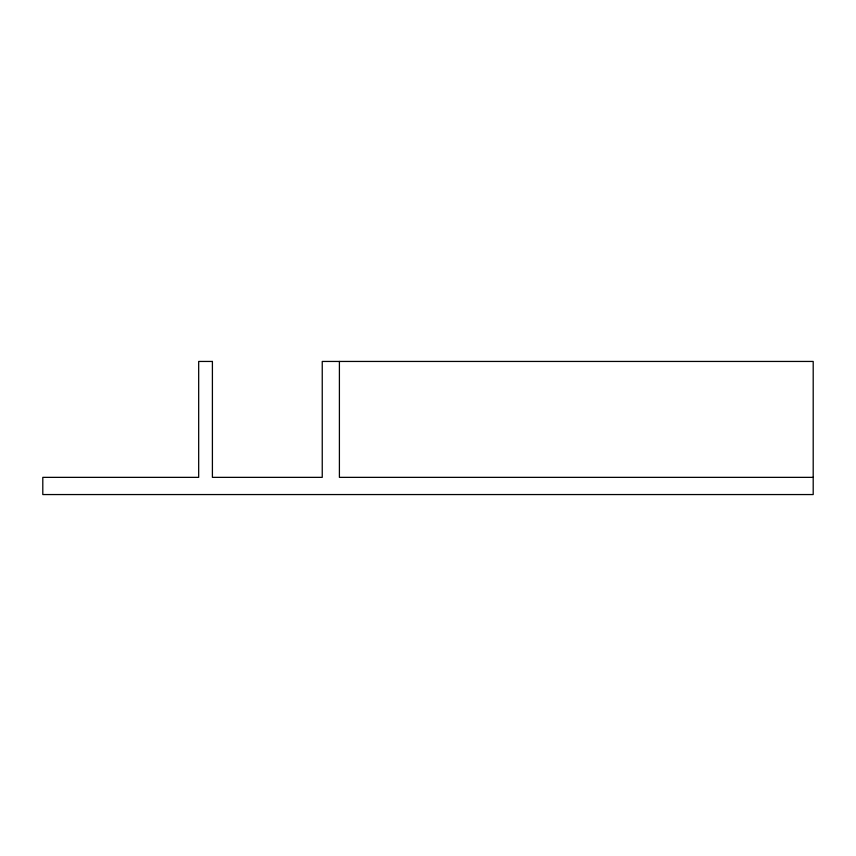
<?xml version="1.0" encoding="UTF-8"?>
<svg xmlns="http://www.w3.org/2000/svg" width="856" height="856" viewBox="0 0 856 856"><rect width="100%" height="100%" fill="white"/><g stroke="black" fill="none" stroke-linecap="round" stroke-linejoin="round"><path stroke-width="1.28" d="M813.2 477.359L339.404 477.359L339.404 361.446M212.406 361.446L198.678 361.446L198.678 477.359L42.8 477.359L42.8 494.554L813.2 494.554L813.2 361.446L322.241 361.446L322.241 477.359L212.406 477.359L212.406 361.446"/></g></svg>
